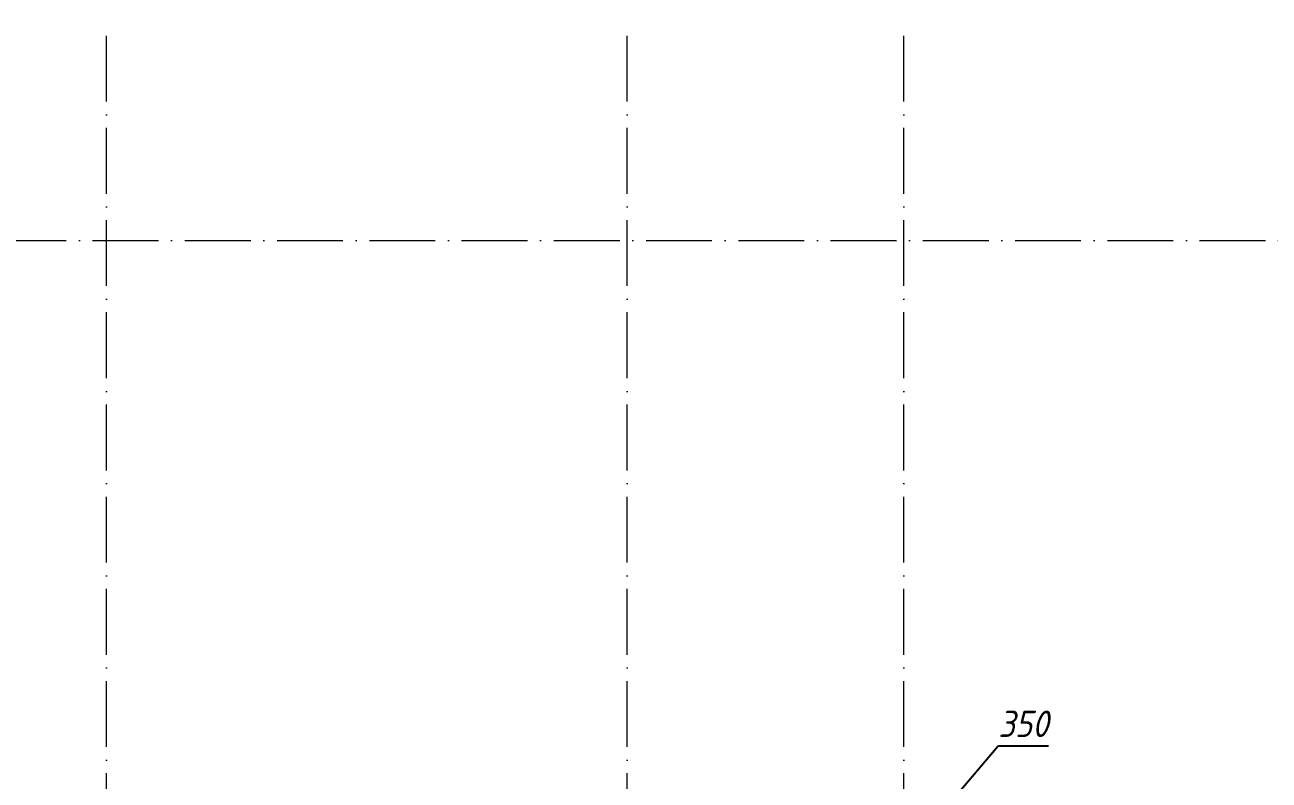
# Model space of a CAD drawing. Header units: millimetres. Extents: x -6064 to 178764, y -5836 to 29924.
# Drawn here: x 94040 to 103483, y 22902 to 28637 of the extents above; entities that cross this region are included whole.
import ezdxf

# ---------------------------------------------------------------- set-up
doc = ezdxf.new("R2010")
doc.units = ezdxf.units.MM
doc.linetypes.add('50_200_ШТРИХ_1Т_ш5_п1_п1_', pattern=[700, 500, -100, 0, -100])
doc.layers.add('A-ANNO-DIMS', color=7, linetype='Continuous')
doc.layers.add('Оси-1', color=7, linetype='50_200_ШТРИХ_1Т_ш5_п1_п1_', lineweight=9)
doc.styles.add('ISOCPEUR_I_2', font='isocpeui.ttf', dxfattribs={"width": 0.9, "height": 200})
doc.dimstyles.new('ISO-2_0_0_9К_СРЕДНИЙ', dxfattribs={"dimscale": 304.8, "dimtxt": 199.196235, "dimasz": 0.492126, "dimexe": 0.393701, "dimexo": 0, "dimgap": 0, "dimtad": 1, "dimdec": 0, "dimzin": 0, "dimdsep": 46, "dimtxsty": 'ISOCPEUR_I_2', "dimblk1": 'OBLIQUE', "dimblk2": 'OBLIQUE', "dimsah": 1, "dimcen": 0.09, "dimdle": 0.393701, "dimazin": 0, "dimtfac": 1, "dimtdec": 4, "dimtix": 1, "dimtmove": 1, "dimatfit": 3, "dimfxl": 1, "dimtvp": 1, "dimtolj": 1, "dimtzin": 0, "dimarcsym": 2})

# ---------------------------------------------------------------- blocks, each defined once
blk = doc.blocks.new('_Oblique')
at = {"color": 0, "linetype": 'ByBlock', "lineweight": -2}
blk.add_line((-0.5, -0.5), (0.5, 0.5), dxfattribs=at)
blk = doc.blocks.new('DIMBLOCK318-АР1_1_Кладочный план 2 этажа')
at = {"layer": 'A-ANNO-DIMS', "color": 0, "lineweight": -2, "transparency": 16777216}
for p, q in [((100975, 22631.6), (101427, 23162.8)), ((101427, 23162.8), (101809.4, 23162.8)), ((100800, 21400), (100800, 22751.6)), ((101150, 21400), (101150, 22751.6)), ((100680, 22631.6), (101270, 22631.6))]:
    blk.add_line(p, q, dxfattribs=at)
at = {"layer": 'Defpoints', "color": 0, "transparency": 16777216}
for p in [(101150, 22631.6), (100800, 21400), (101150, 21400)]:
    blk.add_point(p, dxfattribs=at)
at = {"layer": 'A-ANNO-DIMS', "color": 0, "lineweight": -2, "transparency": 16777216, "xscale": 150, "yscale": 150, "zscale": 150, "rotation": 180}
blk.add_blockref('_Oblique', (100800, 22631.6), dxfattribs=at)
at = {"layer": 'A-ANNO-DIMS', "color": 0, "lineweight": -2, "transparency": 16777216, "xscale": 150, "yscale": 150, "zscale": 150}
blk.add_blockref('_Oblique', (101150, 22631.6), dxfattribs=at)
at = {"layer": 'A-ANNO-DIMS', "color": 0, "transparency": 16777216, "insert": (101427, 23429.5), "char_height": 200, "width": 455.087, "attachment_point": 1, "line_spacing_factor": 1.149209, "style": 'ISOCPEUR_I_2'}
blk.add_mtext('\\A1;350', dxfattribs=at)

msp = doc.modelspace()

# ---------------------------------------------------------------- linework, layer by layer
at = {"layer": 'Оси-1'}
for p, q in [((94660, -4150), (94660, 28636.9)), ((98610, -4150), (98610, 28636.9)), ((100710, -4150), (100710, 28636.9)), ((-4160, 27000), (125951.6, 27000))]:
    msp.add_line(p, q, dxfattribs=at)

# ---------------------------------------------------------------- dimensions: what is measured, and where the dimension line sits
at = {"layer": 'A-ANNO-DIMS'}
dim = msp.add_linear_dim(base=(101150, 22631.6), p1=(100800, 21400), p2=(101150, 21400), dimstyle='ISO-2_0_0_9К_СРЕДНИЙ', override={"dimpost": '<>', "dimfxl": 350}, dxfattribs=at)
dim.commit()
dim.dimension.update_dxf_attribs({"geometry": 'DIMBLOCK318-АР1_1_Кладочный план 2 этажа', "text_midpoint": (101427, 23162.8), "dimtype": 160})

doc.saveas('drawing.dxf')
